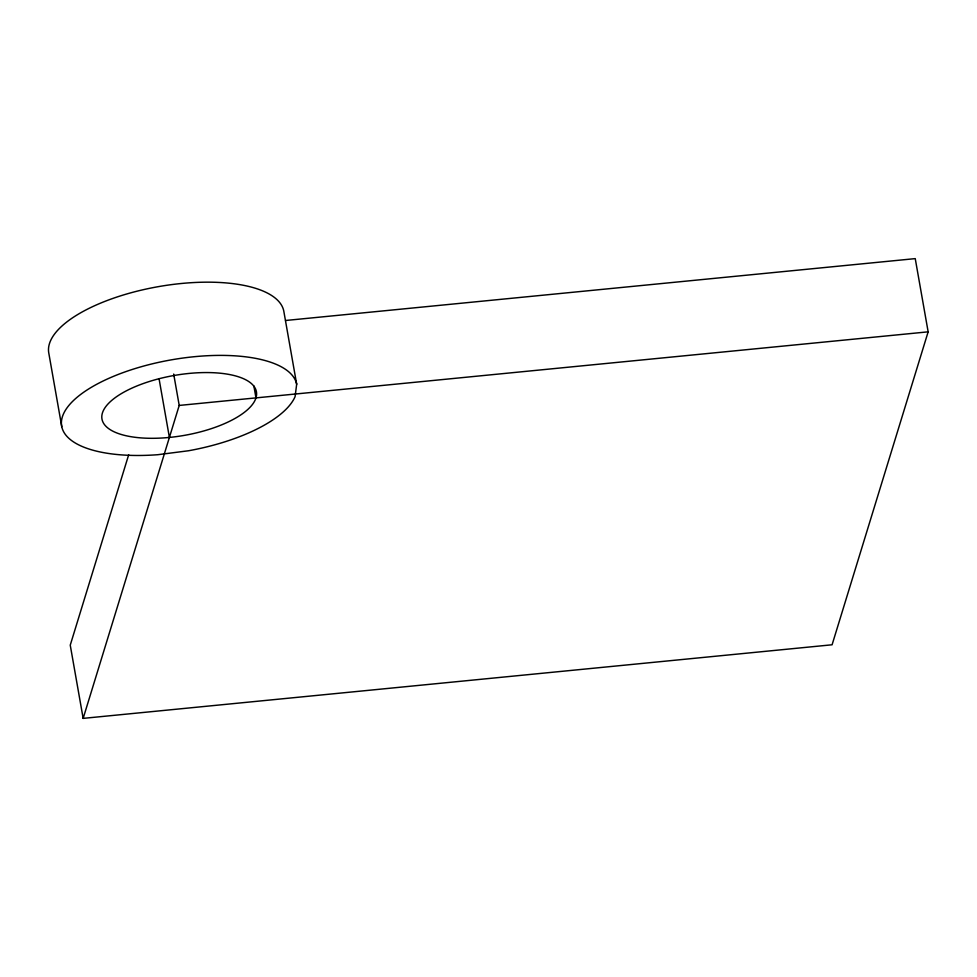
<?xml version="1.0" encoding="UTF-8"?>
<svg xmlns="http://www.w3.org/2000/svg" width="977" height="977" viewBox="0 0 977 977"><rect width="100%" height="100%" fill="white"/><g stroke="black" fill="none" stroke-linecap="round" stroke-linejoin="round"><path stroke-width="1.47" d="M296.678 384.23L295.078 396.674A119.365 46.261 -10 0 1 188.5 450.763L157.785 454.708A119.365 46.261 -10 0 1 61.93 418.449A119.365 46.261 -10 0 1 180.208 358.425A119.365 46.261 -10 0 1 296.678 384.23L283.77 311.004A119.365 46.261 -10 0 0 157.028 286.884A119.365 46.261 -10 0 0 48.85 353.418L61.759 426.644M128.683 454.769L70.246 645.162L83.155 718.376L832.086 644.783L928.15 331.838L915.241 258.624L285.54 320.493M83.155 718.376L179.218 405.431L173.686 374.057M179.218 405.431L928.15 331.838M253.873 385.939L255.974 397.895A78.392 30.372 -10 0 1 132.335 436.914A78.392 30.372 -10 0 1 149.347 381.494A78.392 30.372 -10 0 1 255.974 397.895M159.129 379.149L169.4 437.427"/></g></svg>
